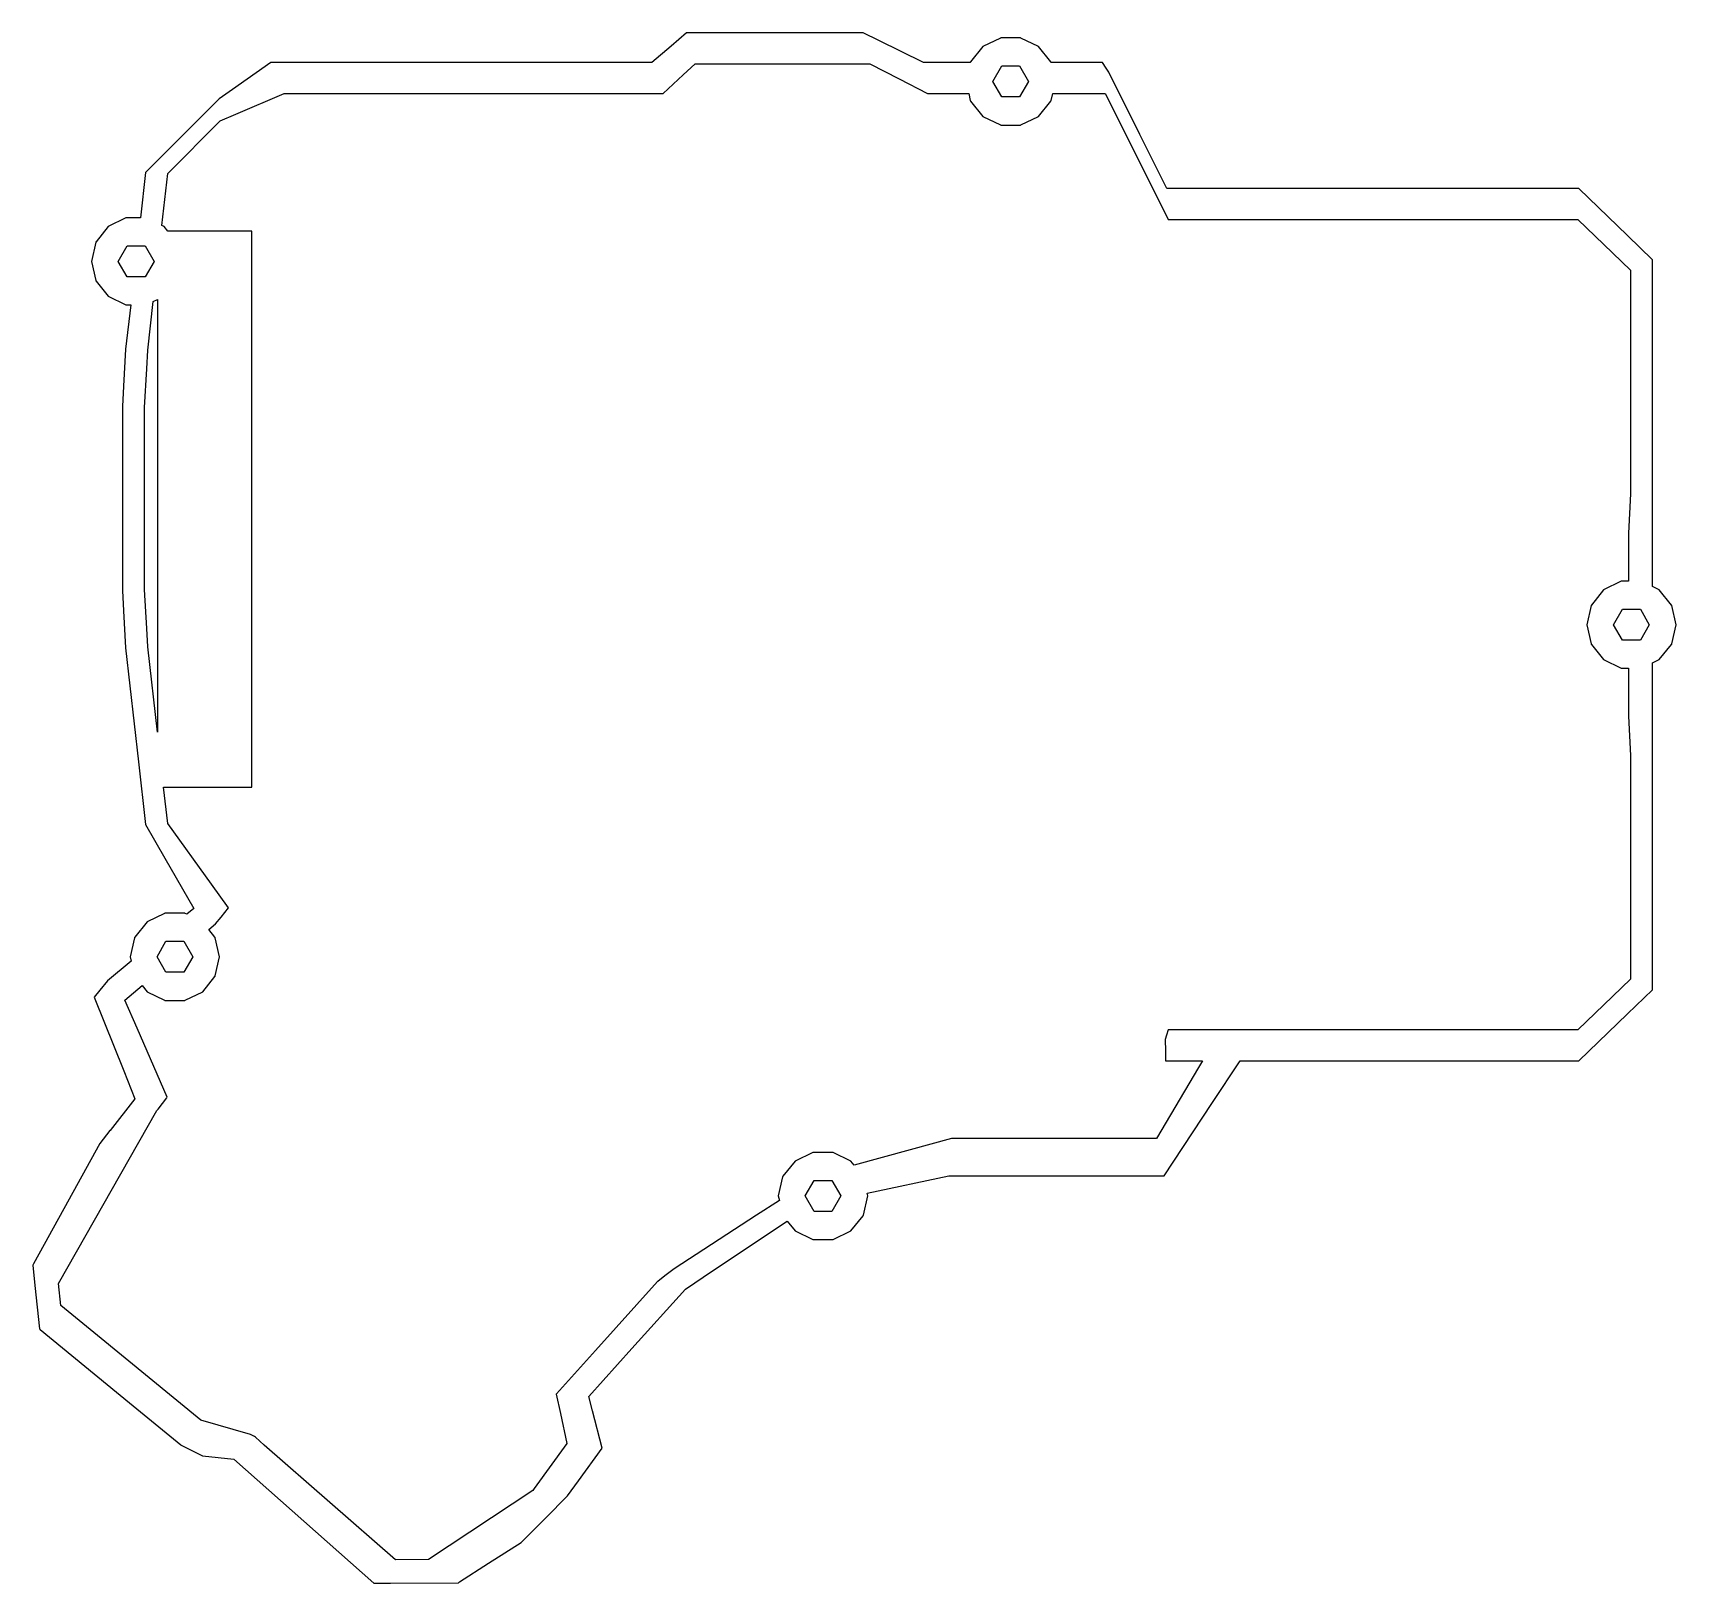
# Model space of a CAD drawing. Header units: metres. Extents: x -74 to 83, y -103 to 44.
import ezdxf

# ---------------------------------------------------------------- set-up
doc = ezdxf.new("R2010")
doc.units = ezdxf.units.M

msp = doc.modelspace()

# ---------------------------------------------------------------- linework, layer by layer
for p, q in [((-11.3727, 44.3028), (-12.8379, 43.0502)), ((0.9528, 44.3028), (-11.3727, 44.3028)), ((1.04752, 44.3028), (0.9528, 44.3028)), ((5.43445, 44.3028), (1.04752, 44.3028)), ((6.93169, 43.5667), (5.43445, 44.3028)), ((18.4885, 43.8116), (16.8145, 43.0055)), ((18.5199, 43.8267), (18.4885, 43.8116)), ((20.4126, 43.8267), (18.5199, 43.8267)), ((20.444, 43.8116), (20.4126, 43.8267)), ((22.118, 43.0055), (20.444, 43.8116)), ((-12.8379, 43.0502), (-14.6715, 41.4828)), ((11.1707, 41.4828), (6.93169, 43.5667)), ((16.8145, 43.0055), (15.6562, 41.5529)), ((23.2764, 41.5529), (22.118, 43.0055)), ((-50.9309, 41.4828), (-54.5578, 38.9167)), ((-50.9074, 41.4828), (-50.9309, 41.4828)), ((-45.8905, 41.4828), (-50.9074, 41.4828)), ((-35.2228, 41.4828), (-45.8905, 41.4828)), ((-33.7887, 41.4828), (-35.2228, 41.4828)), ((-33.7552, 41.4828), (-33.7887, 41.4828)), ((-30.8964, 41.4828), (-33.7552, 41.4828)), ((-24.0667, 41.4828), (-30.8964, 41.4828)), ((-24.0172, 41.4828), (-24.0667, 41.4828)), ((-14.6715, 41.4828), (-24.0172, 41.4828)), ((-11.7073, 40.2962), (-10.5417, 41.3685)), ((-10.5417, 41.3685), (-1.94848, 41.3685)), ((-1.94848, 41.3685), (6.07218, 41.3685)), ((6.07218, 41.3685), (8.87152, 39.9312)), ((15.6246, 41.4828), (11.1707, 41.4828)), ((15.6267, 41.4917), (15.6246, 41.4828)), ((15.6344, 41.5256), (15.6267, 41.4917)), ((15.6562, 41.5529), (15.6344, 41.5256)), ((17.7663, 39.6803), (18.6163, 41.1526)), ((18.6163, 41.1526), (20.3163, 41.1526)), ((20.3163, 41.1526), (21.1663, 39.6803)), ((23.2981, 41.5256), (23.2764, 41.5529)), ((23.3059, 41.4917), (23.2981, 41.5256)), ((23.3079, 41.4828), (23.3059, 41.4917)), ((23.3472, 41.4828), (23.3079, 41.4828)), ((23.4335, 41.4828), (23.3472, 41.4828)), ((28.2078, 41.4828), (23.4335, 41.4828)), ((28.55, 40.9548), (28.2078, 41.4828)), ((28.7949, 40.5769), (28.55, 40.9548)), ((-13.6072, 38.5485), (-11.7073, 40.2962)), ((8.87152, 39.9312), (11.5649, 38.5485)), ((18.6163, 38.2081), (17.7663, 39.6803)), ((21.1663, 39.6803), (20.3163, 38.2081)), ((31.751, 34.6301), (28.7949, 40.5769)), ((-55.8274, 38.0184), (-62.8274, 31.0184)), ((-54.5578, 38.9167), (-55.8274, 38.0184)), ((-54.2457, 36.5587), (-49.6412, 38.5485)), ((-49.6412, 38.5485), (-37.7974, 38.5485)), ((-37.7974, 38.5485), (-37.7793, 38.5485)), ((-37.7793, 38.5485), (-33.9888, 38.5485)), ((-33.9888, 38.5485), (-31.1003, 38.5485)), ((-31.1003, 38.5485), (-29.8895, 38.5485)), ((-29.8895, 38.5485), (-18.6862, 38.5485)), ((-18.6862, 38.5485), (-18.6623, 38.5485)), ((-18.6623, 38.5485), (-13.6072, 38.5485)), ((11.5649, 38.5485), (15.4716, 38.5485)), ((15.4716, 38.5485), (15.6267, 37.869)), ((15.6267, 37.869), (15.6344, 37.835)), ((15.6344, 37.835), (15.6562, 37.8078)), ((15.6562, 37.8078), (16.8145, 36.3552)), ((20.3163, 38.2081), (18.6163, 38.2081)), ((22.118, 36.3552), (23.2764, 37.8078)), ((23.2764, 37.8078), (23.2981, 37.835)), ((23.2981, 37.835), (23.3059, 37.869)), ((23.3059, 37.869), (23.4609, 38.5485)), ((23.4609, 38.5485), (28.4672, 38.5485)), ((28.4672, 38.5485), (31.0165, 33.4414)), ((-55.7274, 35.9184), (-54.2457, 36.5587)), ((16.8145, 36.3552), (18.4885, 35.5491)), ((20.444, 35.5491), (22.118, 36.3552)), ((-60.7274, 30.9184), (-55.7274, 35.9184)), ((18.4885, 35.5491), (18.5199, 35.5339)), ((18.5199, 35.5339), (20.4126, 35.5339)), ((20.4126, 35.5339), (20.444, 35.5491)), ((34.3097, 29.4828), (31.751, 34.6301)), ((31.0165, 33.4414), (34.4573, 26.5485)), ((-62.8274, 31.0184), (-63.3151, 26.7112)), ((-61.2855, 25.9902), (-60.7274, 30.9184)), ((44.3098, 29.4828), (34.3097, 29.4828)), ((51.5022, 29.4828), (44.3098, 29.4828)), ((54.201, 29.4828), (51.5022, 29.4828)), ((73.5211, 29.4828), (54.201, 29.4828)), ((78.1352, 25.0259), (73.5211, 29.4828)), ((-64.7068, 26.6961), (-66.3807, 25.89)), ((-64.6754, 26.7112), (-64.7068, 26.6961)), ((-63.3151, 26.7112), (-64.6754, 26.7112)), ((-66.3807, 25.89), (-67.5391, 24.4374)), ((-61.0773, 25.89), (-61.2855, 25.9902)), ((-60.7241, 25.4471), (-61.0773, 25.89)), ((-52.7116, 25.4471), (-60.7241, 25.4471)), ((-52.7116, -27.4471), (-52.7116, 25.4471)), ((34.4573, 26.5485), (43.7152, 26.5485)), ((43.7152, 26.5485), (51.7412, 26.5485)), ((51.7412, 26.5485), (53.953, 26.5485)), ((53.953, 26.5485), (56.2211, 26.5485)), ((56.2211, 26.5485), (73.4211, 26.5485)), ((73.4211, 26.5485), (75.8927, 24.1611)), ((80.5211, 22.7213), (78.1352, 25.0259)), ((-67.5686, 24.3762), (-67.982, 22.5649)), ((-67.5609, 24.4102), (-67.5686, 24.3762)), ((-67.5391, 24.4374), (-67.5609, 24.4102)), ((-65.429, 22.5649), (-64.579, 24.0371)), ((-64.579, 24.0371), (-62.879, 24.0371)), ((-62.879, 24.0371), (-62.029, 22.5649)), ((75.8927, 24.1611), (78.4211, 21.7188)), ((-67.982, 22.5649), (-67.5686, 20.7535)), ((-64.579, 21.0926), (-65.429, 22.5649)), ((-62.029, 22.5649), (-62.879, 21.0926)), ((80.5211, 22.6575), (80.5211, 22.7213)), ((80.5211, 7.03144), (80.5211, 22.6575)), ((80.5211, 22.6575), (80.5211, 22.6575)), ((-67.5686, 20.7535), (-67.5609, 20.7195)), ((-67.5609, 20.7195), (-67.5391, 20.6923)), ((-67.5391, 20.6923), (-66.3807, 19.2397)), ((-62.879, 21.0926), (-64.579, 21.0926)), ((78.4211, 21.7188), (78.4211, 14.0839)), ((-66.3807, 19.2397), (-64.7068, 18.4336)), ((-62.106, 18.7443), (-61.7116, 18.9343)), ((-61.7116, 18.9343), (-61.7116, -22.2274)), ((-64.2542, 18.4185), (-64.7306, 14.2113)), ((-64.7068, 18.4336), (-64.6754, 18.4185)), ((-64.6754, 18.4185), (-64.2542, 18.4185)), ((-62.6306, 14.1113), (-62.106, 18.7443)), ((-64.7306, 14.2113), (-64.9265, 10.6906)), ((-62.7288, 12.3476), (-62.6306, 14.1113)), ((78.4211, 14.0839), (78.4211, 5.07689)), ((-62.9345, 8.65), (-62.7288, 12.3476)), ((-64.9265, 10.6906), (-65.0345, 8.75)), ((-65.0345, 8.75), (-65.0345, -8.75)), ((-62.9345, -8.65), (-62.9345, 8.65)), ((80.5211, 5.92061), (80.5211, 7.03144)), ((78.4211, 5.07689), (78.4211, 2.63811)), ((80.5211, 0.45126), (80.5211, 5.92061)), ((78.4211, 2.63811), (78.4211, 0.45121)), ((78.4211, 0.45121), (78.2565, -3.3)), ((80.5211, -8.36101), (80.5211, 0.45126)), ((78.2565, -3.3), (78.2565, -7.85361)), ((-65.0345, -8.75), (-64.9265, -10.6906)), ((-62.7288, -12.3476), (-62.9345, -8.65)), ((75.8694, -8.67486), (74.711, -10.1274)), ((77.5433, -7.86873), (75.8694, -8.67486)), ((77.5747, -7.85361), (77.5433, -7.86873)), ((78.2565, -7.85361), (77.5747, -7.85361)), ((81.1728, -8.67486), (80.5211, -8.36101)), ((82.3312, -10.1274), (81.1728, -8.67486)), ((-64.9265, -10.6906), (-64.7306, -14.2113)), ((74.6815, -10.1887), (74.2681, -12)), ((74.6893, -10.1547), (74.6815, -10.1887)), ((74.711, -10.1274), (74.6893, -10.1547)), ((76.8211, -12), (77.6711, -10.5278)), ((77.6711, -10.5278), (79.3711, -10.5278)), ((79.3711, -10.5278), (80.2211, -12)), ((82.353, -10.1547), (82.3312, -10.1274)), ((82.3607, -10.1887), (82.353, -10.1547)), ((82.7741, -12), (82.3607, -10.1887)), ((-62.6306, -14.1113), (-62.7288, -12.3476)), ((74.2681, -12), (74.6815, -13.8113)), ((77.6711, -13.4722), (76.8211, -12)), ((80.2211, -12), (79.3711, -13.4722)), ((82.3607, -13.8113), (82.7741, -12)), ((74.6815, -13.8113), (74.6893, -13.8453)), ((74.6893, -13.8453), (74.711, -13.8726)), ((74.711, -13.8726), (75.8694, -15.3251)), ((79.3711, -13.4722), (77.6711, -13.4722)), ((81.1728, -15.3251), (82.3312, -13.8726)), ((82.3312, -13.8726), (82.353, -13.8453)), ((82.353, -13.8453), (82.3607, -13.8113)), ((-64.7306, -14.2113), (-63.5037, -25.0462)), ((-61.7116, -22.2274), (-62.6306, -14.1113)), ((75.8694, -15.3251), (77.5433, -16.1313)), ((80.5211, -15.639), (81.1728, -15.3251)), ((77.5433, -16.1313), (77.5747, -16.1464)), ((77.5747, -16.1464), (78.2565, -16.1464)), ((78.2565, -16.1464), (78.2565, -20.7)), ((80.5211, -24.4513), (80.5211, -15.639)), ((78.2565, -20.7), (78.4211, -24.4512)), ((78.4211, -24.4512), (78.4211, -26.6381)), ((80.5211, -29.9206), (80.5211, -24.4513)), ((-63.5037, -25.0462), (-62.8274, -31.0184)), ((-60.7274, -30.9184), (-61.1205, -27.4471)), ((-61.1205, -27.4471), (-52.7116, -27.4471)), ((78.4211, -26.6381), (78.4211, -29.0769)), ((78.4211, -29.0769), (78.4211, -38.0839)), ((-62.8274, -31.0184), (-60.9995, -34.2091)), ((-56.5592, -36.6878), (-60.7274, -30.9184)), ((80.5211, -31.0314), (80.5211, -29.9206)), ((80.5211, -46.6575), (80.5211, -31.0314)), ((-60.9995, -34.2091), (-58.256, -38.9979)), ((-54.9343, -38.937), (-56.5592, -36.6878)), ((-58.256, -38.9979), (-58.9034, -39.5411)), ((-55.6528, -39.8131), (-54.9343, -38.937)), ((-54.9343, -38.937), (-54.9343, -38.937)), ((78.4211, -38.0839), (78.4211, -45.7188)), ((-62.6998, -40.2668), (-63.8582, -41.7194)), ((-61.0259, -39.4607), (-62.6998, -40.2668)), ((-60.9945, -39.4456), (-61.0259, -39.4607)), ((-59.1017, -39.4456), (-60.9945, -39.4456)), ((-59.0703, -39.4607), (-59.1017, -39.4456)), ((-58.9034, -39.5411), (-59.0703, -39.4607)), ((-56.8165, -40.994), (-56.1902, -40.4684)), ((-56.1902, -40.4684), (-55.6528, -39.8131)), ((-56.1902, -40.4684), (-56.1902, -40.4684)), ((-55.6528, -39.8131), (-55.6528, -39.8131)), ((-63.8877, -41.7806), (-64.3011, -43.592)), ((-63.88, -41.7467), (-63.8877, -41.7806)), ((-63.8582, -41.7194), (-63.88, -41.7467)), ((-61.7481, -43.592), (-60.8981, -42.1197)), ((-60.8981, -42.1197), (-59.1981, -42.1197)), ((-59.1981, -42.1197), (-58.3481, -43.592)), ((-56.238, -41.7194), (-56.8165, -40.994)), ((-56.2163, -41.7467), (-56.238, -41.7194)), ((-56.2085, -41.7806), (-56.2163, -41.7467)), ((-55.7951, -43.592), (-56.2085, -41.7806)), ((-64.3011, -43.592), (-64.2095, -43.9935)), ((-60.8981, -45.0642), (-61.7481, -43.592)), ((-58.3481, -43.592), (-59.1981, -45.0642)), ((-56.2085, -45.4033), (-55.7951, -43.592)), ((-64.2095, -43.9935), (-66.4685, -45.889)), ((-59.1981, -45.0642), (-60.8981, -45.0642)), ((-67.182, -46.759), (-67.7244, -47.4205)), ((-66.4685, -45.889), (-67.182, -46.759)), ((-66.4685, -45.889), (-66.4685, -45.889)), ((-64.8157, -47.7061), (-63.1711, -46.3261)), ((-63.1711, -46.3261), (-62.6998, -46.9171)), ((-57.3964, -46.9171), (-56.238, -45.4645)), ((-56.238, -45.4645), (-56.2163, -45.4373)), ((-56.2163, -45.4373), (-56.2085, -45.4033)), ((78.4211, -45.7188), (75.8927, -48.1611)), ((78.1352, -49.0259), (80.5211, -46.7213)), ((80.5211, -46.7213), (80.5211, -46.6575)), ((80.5211, -46.6575), (80.5211, -46.6575)), ((-67.7244, -47.4205), (-64.9058, -54.4478)), ((-63.6413, -50.3913), (-64.8157, -47.7061)), ((-62.6998, -46.9171), (-61.0259, -47.7232)), ((-61.0259, -47.7232), (-60.9945, -47.7384)), ((-60.9945, -47.7384), (-59.1017, -47.7384)), ((-59.1017, -47.7384), (-59.0703, -47.7232)), ((-59.0703, -47.7232), (-57.3964, -46.9171)), ((75.8927, -48.1611), (73.4211, -50.5485)), ((73.5211, -53.4828), (78.1352, -49.0259)), ((-60.7702, -56.9561), (-63.6413, -50.3913)), ((34.2948, -51.0481), (34.1627, -51.4543)), ((34.1627, -51.4543), (34.1639, -51.5075)), ((34.1639, -51.5075), (34.188, -52.5411)), ((34.4573, -50.5485), (34.2948, -51.0481)), ((43.7152, -50.5485), (34.4573, -50.5485)), ((51.7412, -50.5485), (43.7152, -50.5485)), ((53.953, -50.5485), (51.7412, -50.5485)), ((56.2211, -50.5485), (53.953, -50.5485)), ((73.4211, -50.5485), (56.2211, -50.5485)), ((34.188, -52.5411), (34.209, -53.4379)), ((-64.9058, -54.4478), (-63.845, -57.0925)), ((37.3329, -54.11), (33.3369, -60.8699)), ((34.209, -53.4379), (34.21, -53.4828)), ((34.21, -53.4828), (34.21, -53.4828)), ((34.21, -53.4828), (34.2634, -53.4828)), ((34.2634, -53.4828), (37.7037, -53.4828)), ((37.7037, -53.4828), (37.3329, -54.11)), ((38.5997, -57.562), (41.283, -53.4828)), ((41.283, -53.4828), (44.3098, -53.4828)), ((44.3098, -53.4828), (51.5022, -53.4828)), ((51.5022, -53.4828), (54.201, -53.4828)), ((54.201, -53.4828), (73.5211, -53.4828)), ((-63.845, -57.0925), (-66.2202, -60.1326)), ((-61.645, -58.0758), (-60.8162, -57.015)), ((-60.8162, -57.015), (-60.8159, -57.0145)), ((-60.8159, -57.0145), (-60.7702, -56.9561)), ((-60.8159, -57.0145), (-60.8159, -57.0145)), ((34.0762, -64.4386), (38.5997, -57.562)), ((-71.1103, -74.6847), (-61.7535, -58.2146)), ((-61.7535, -58.2146), (-61.645, -58.0758)), ((-61.7535, -58.2146), (-61.7535, -58.2146)), ((-66.2204, -60.1328), (-67.1871, -61.3701)), ((-66.2202, -60.1326), (-66.2204, -60.1328)), ((13.8377, -60.8699), (9.89781, -61.9513)), ((27.3838, -60.8699), (13.8377, -60.8699)), ((33.3369, -60.8699), (27.3838, -60.8699)), ((-67.1871, -61.3701), (-70.6058, -67.5711)), ((0.63498, -62.2169), (-1.03895, -63.023)), ((0.66638, -62.2018), (0.63498, -62.2169)), ((2.55915, -62.2018), (0.66638, -62.2018)), ((2.59055, -62.2169), (2.55915, -62.2018)), ((4.26448, -63.023), (2.59055, -62.2169)), ((9.89781, -61.9513), (4.5749, -63.4123)), ((-1.03895, -63.023), (-2.19735, -64.4756)), ((4.5749, -63.4123), (4.26448, -63.023)), ((-2.22683, -64.5368), (-2.64025, -66.3481)), ((-2.21907, -64.5028), (-2.22683, -64.5368)), ((-2.19735, -64.4756), (-2.21907, -64.5028)), ((-0.08724, -66.3481), (0.76277, -64.8759)), ((0.76277, -64.8759), (2.46276, -64.8759)), ((2.46276, -64.8759), (3.31276, -66.3481)), ((5.80233, -66.0702), (13.5922, -64.4386)), ((13.5922, -64.4386), (21.1157, -64.4386)), ((21.1157, -64.4386), (21.1572, -64.4386)), ((21.1572, -64.4386), (34.0762, -64.4386)), ((-2.54286, -66.7748), (-4.71309, -68.1852)), ((-2.64025, -66.3481), (-2.54286, -66.7748)), ((0.76277, -67.8204), (-0.08724, -66.3481)), ((3.31276, -66.3481), (2.46276, -67.8204)), ((5.45236, -68.1595), (5.86578, -66.3481)), ((5.86578, -66.3481), (5.80233, -66.0702)), ((-70.6058, -67.5711), (-73.4989, -72.8185)), ((-4.71309, -68.1852), (-12.5391, -73.271)), ((-8.89364, -73.4843), (-1.78294, -68.7404)), ((-1.78294, -68.7404), (-1.03895, -69.6733)), ((2.46276, -67.8204), (0.76277, -67.8204)), ((4.26448, -69.6733), (5.42287, -68.2207)), ((5.42287, -68.2207), (5.4446, -68.1935)), ((5.4446, -68.1935), (5.45236, -68.1595)), ((-1.03895, -69.6733), (0.63498, -70.4794)), ((2.59055, -70.4794), (4.26448, -69.6733)), ((0.63498, -70.4794), (0.66638, -70.4945)), ((0.66638, -70.4945), (2.55915, -70.4945)), ((2.55915, -70.4945), (2.59055, -70.4794)), ((-73.4989, -72.8185), (-73.5586, -72.9268)), ((-73.5586, -72.9268), (-73.3597, -74.8561)), ((-73.4989, -72.8185), (-73.4989, -72.8185)), ((-12.5391, -73.271), (-13.4352, -73.955)), ((-73.3597, -74.8561), (-72.9337, -78.9881)), ((-70.9097, -76.7561), (-71.1103, -74.6847)), ((-14.1347, -74.4964), (-20.0425, -81.0576)), ((-14.1134, -74.4727), (-14.1347, -74.4964)), ((-13.4352, -73.955), (-14.1134, -74.4727)), ((-11.466, -75.2005), (-8.89364, -73.4843)), ((-16.5634, -80.8617), (-11.466, -75.2005)), ((-67.425, -79.6101), (-70.9097, -76.7561)), ((-72.9337, -78.9881), (-72.881, -79.0314)), ((-72.881, -79.0314), (-72.8563, -79.0517)), ((-72.8563, -79.0517), (-72.8563, -79.0517)), ((-72.8563, -79.0517), (-64.3625, -86.0272)), ((-57.5795, -87.674), (-67.425, -79.6101)), ((-20.0425, -81.0576), (-23.7441, -85.1686)), ((-20.6661, -85.4182), (-16.5634, -80.8617)), ((-23.7441, -85.1686), (-23.7658, -85.1928)), ((-23.7658, -85.1928), (-23.3693, -87.0327)), ((-23.7441, -85.1686), (-23.7441, -85.1686)), ((-20.3162, -86.7797), (-20.6661, -85.4182)), ((-20.6661, -85.4182), (-20.6661, -85.4182)), ((-64.3625, -86.0272), (-59.4935, -90.0258)), ((-23.3693, -87.0327), (-22.7532, -89.8924)), ((-19.3985, -90.3507), (-20.3162, -86.7797)), ((-52.8536, -89.048), (-57.5795, -87.674)), ((-57.5795, -87.674), (-57.5795, -87.674)), ((-52.4642, -89.2383), (-52.8536, -89.048)), ((-59.4935, -90.0258), (-59.4634, -90.0505)), ((-59.4634, -90.0505), (-57.4067, -91.0548)), ((-52.3867, -89.3061), (-52.4642, -89.2383)), ((-51.5439, -90.0435), (-52.3867, -89.3061)), ((-52.3867, -89.3061), (-52.3867, -89.3061)), ((-39.0534, -100.971), (-51.5439, -90.0435)), ((-22.7532, -89.8924), (-25.8717, -94.1847)), ((-21.6544, -93.4556), (-19.3985, -90.3507)), ((-57.4067, -91.0548), (-54.4511, -91.3794)), ((-54.4511, -91.3794), (-41.1064, -103.179)), ((-22.686, -94.8755), (-21.6544, -93.4556)), ((-25.9935, -94.3523), (-35.9204, -100.929)), ((-25.8717, -94.1847), (-25.9935, -94.3523)), ((-24.7918, -96.9904), (-22.686, -94.8755)), ((-27.0974, -99.3061), (-24.7918, -96.9904)), ((-30.1967, -101.293), (-27.0974, -99.3061)), ((-35.9204, -100.929), (-39.0534, -100.971)), ((-32.9715, -103.071), (-30.1967, -101.293)), ((-41.1064, -103.179), (-39.523, -103.171)), ((-39.523, -103.171), (-33.0793, -103.14)), ((-33.0793, -103.14), (-33.0032, -103.092)), ((-33.0032, -103.092), (-32.9715, -103.071)), ((-32.9715, -103.071), (-32.9715, -103.071))]:
    msp.add_line(p, q)

doc.saveas('drawing.dxf')
